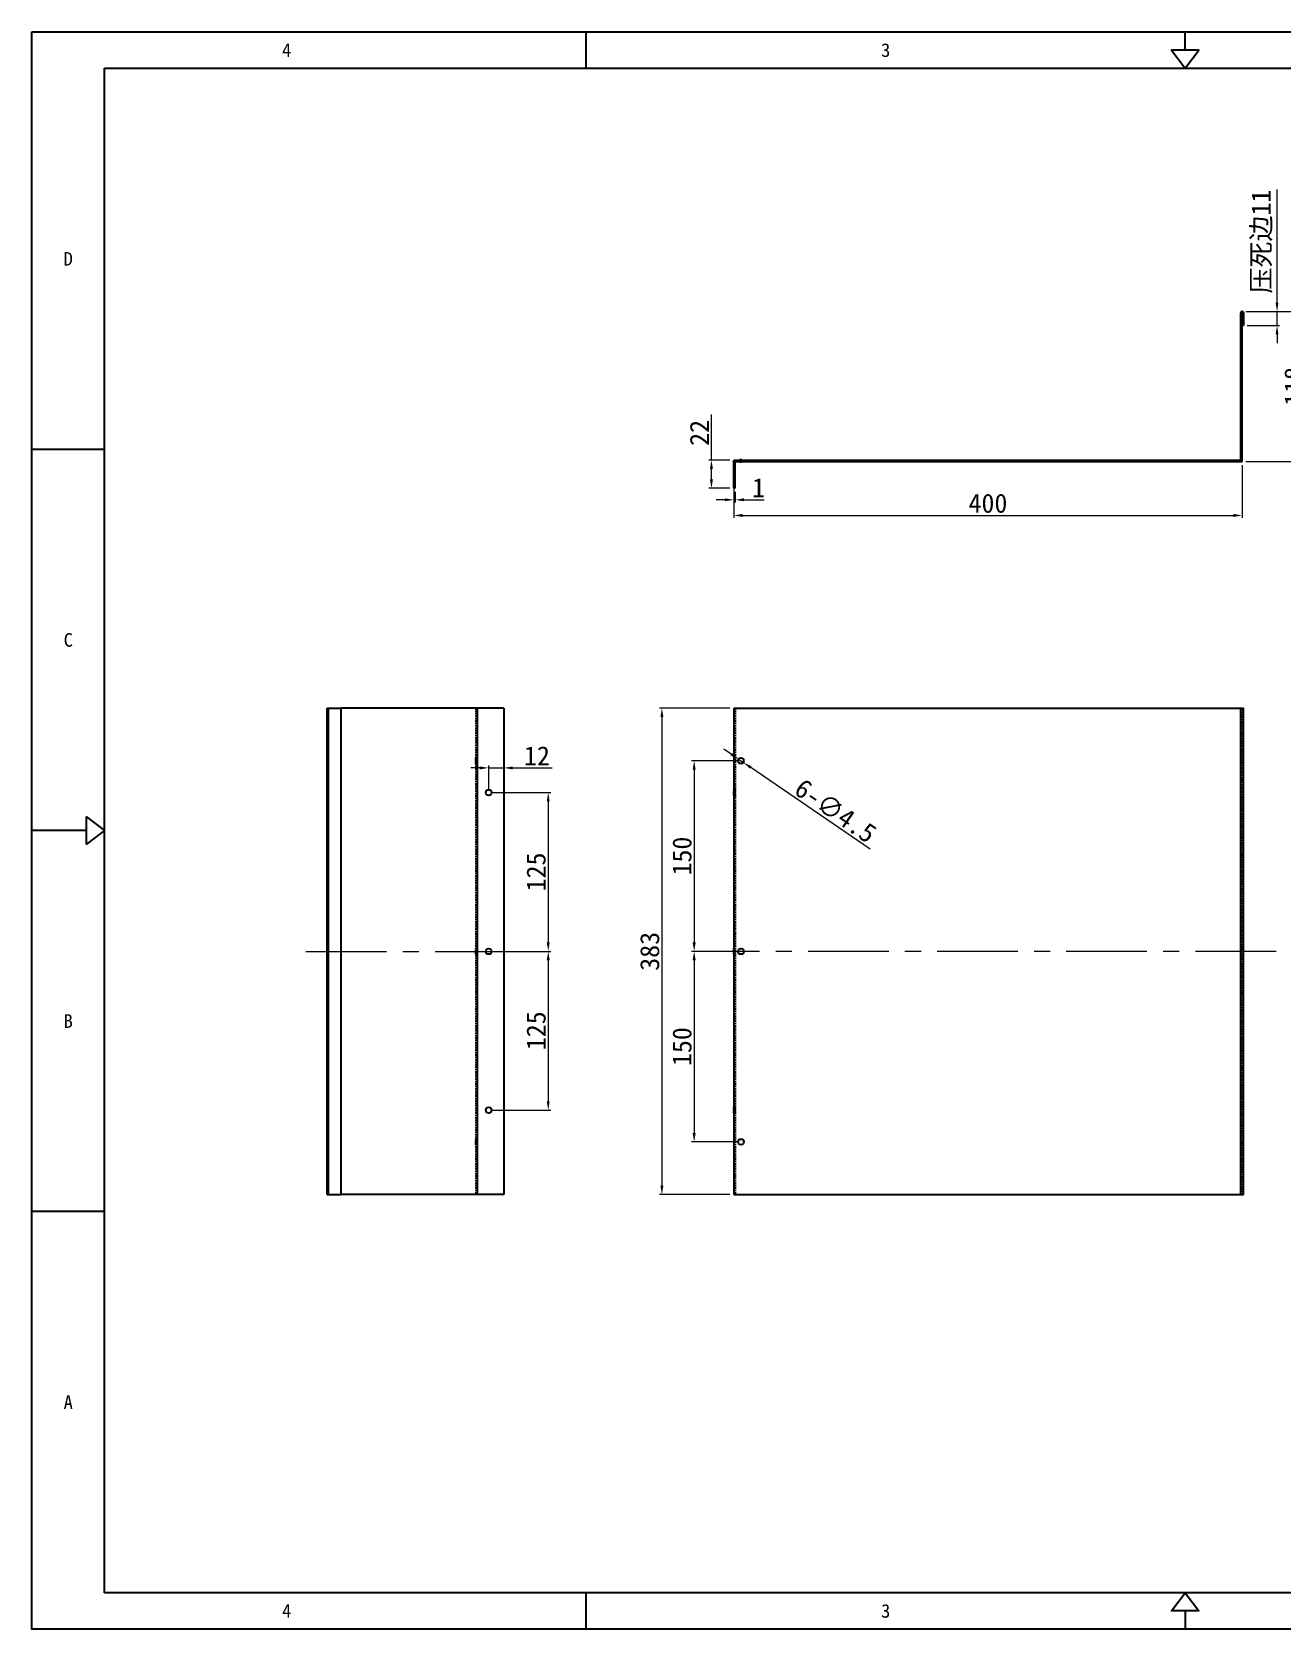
# Model space of a CAD drawing. Header units: millimetres. Extents: x 13106 to 40242, y 18888 to 28426.
# Drawn here: x 37391 to 38375, y 19728 to 20985 of the extents above; entities that cross this region are included whole.
import ezdxf
from ezdxf.enums import TextEntityAlignment as Align

# ---------------------------------------------------------------- set-up
doc = ezdxf.new("R2010")
doc.units = ezdxf.units.MM
doc.header["$PDSIZE"] = -1
doc.linetypes.add('CENTER', pattern=[50.8, 31.75, -6.35, 6.35, -6.35])
doc.linetypes.add('HIDDEN', pattern=[1.905, 1.27, -0.635])
for name, color, linetype in [('02___PRT_ALL_AXES', 7, 'Continuous'), ('DEFAULT_2', 8, 'HIDDEN'), ('print', 30, 'Continuous')]:
    doc.layers.add(name, color=color, linetype=linetype)
doc.layers.add('dim', color=2, linetype='Continuous', lineweight=9)
doc.styles.add('Dartop', font='')
doc.styles.get('Dartop').set_extended_font_data('FangSong_GB2312')
doc.dimstyles.new('3', dxfattribs={"dimtxt": 15, "dimasz": 7, "dimexe": 2, "dimexo": 3, "dimgap": 2, "dimtad": 1, "dimzin": 9, "dimdsep": 46, "dimtxsty": 'Standard', "dimcen": 1, "dimadec": 1, "dimazin": 2, "dimtfac": 0.5, "dimtmove": 0, "dimatfit": 3, "dimfxl": 0, "dimtolj": 1, "dimlwd": 9, "dimlwe": 9, "dimarcsym": 0})

# ---------------------------------------------------------------- blocks, each defined once
blk = doc.blocks.new('*D274')
at = {"layer": 'Defpoints', "color": 0, "lineweight": 9, "transparency": 16777216}
for p in [(37925.5, 20648.1), (37943.1, 20648.1), (37943.1, 20626.1)]:
    blk.add_point(p, dxfattribs=at)
at = {"layer": 'dim', "color": 0, "lineweight": 9, "transparency": 16777216}
for p, q in [((37925.5, 20648.1), (37925.5, 20684.1)), ((37940.1, 20648.1), (37923.5, 20648.1)), ((37925.5, 20633.1), (37925.5, 20641.1)), ((37940.1, 20626.1), (37923.5, 20626.1))]:
    blk.add_line(p, q, dxfattribs=at)
for points in [[(37924.3, 20641.1), (37926.7, 20641.1), (37925.5, 20648.1)], [(37924.3, 20633.1), (37926.7, 20633.1), (37925.5, 20626.1)]]:
    blk.add_solid(points, dxfattribs=at)
at = {"layer": 'dim', "color": 0, "lineweight": 9, "transparency": 16777216, "insert": (37916, 20669.6), "char_height": 15, "attachment_point": 5, "rotation": 90}
blk.add_mtext('\\A1;22', dxfattribs=at)
blk = doc.blocks.new('*D275')
at = {"layer": 'Defpoints', "color": 0, "lineweight": 9, "transparency": 16777216}
for p in [(37943.1, 20648.1), (38343.1, 20647.1), (38343.1, 20604.6)]:
    blk.add_point(p, dxfattribs=at)
at = {"layer": 'dim', "color": 0, "lineweight": 9, "transparency": 16777216}
for p, q in [((37943.1, 20645.1), (37943.1, 20602.6)), ((38343.1, 20644.1), (38343.1, 20602.6)), ((37950.1, 20604.6), (38336.1, 20604.6))]:
    blk.add_line(p, q, dxfattribs=at)
for points in [[(37950.1, 20605.8), (37950.1, 20603.4), (37943.1, 20604.6)], [(38336.1, 20605.8), (38336.1, 20603.4), (38343.1, 20604.6)]]:
    blk.add_solid(points, dxfattribs=at)
at = {"layer": 'dim', "color": 0, "lineweight": 9, "transparency": 16777216, "insert": (38143.1, 20614.1), "char_height": 15, "attachment_point": 5}
blk.add_mtext('\\A1;400', dxfattribs=at)
blk = doc.blocks.new('*D276')
at = {"layer": 'Defpoints', "color": 0, "lineweight": 9, "transparency": 16777216}
for p in [(38343.1, 20765.1), (38393.5, 20765.1), (38343.1, 20647.1)]:
    blk.add_point(p, dxfattribs=at)
at = {"layer": 'dim', "color": 0, "lineweight": 9, "transparency": 16777216}
for p, q in [((38346.1, 20765.1), (38395.5, 20765.1)), ((38393.5, 20654.1), (38393.5, 20758.1)), ((38346.1, 20647.1), (38395.5, 20647.1))]:
    blk.add_line(p, q, dxfattribs=at)
for points in [[(38392.3, 20758.1), (38394.6, 20758.1), (38393.5, 20765.1)], [(38392.3, 20654.1), (38394.6, 20654.1), (38393.5, 20647.1)]]:
    blk.add_solid(points, dxfattribs=at)
at = {"layer": 'dim', "color": 0, "lineweight": 9, "transparency": 16777216, "insert": (38384, 20706.1), "char_height": 15, "attachment_point": 5, "rotation": 90}
blk.add_mtext('\\A1;118', dxfattribs=at)
blk = doc.blocks.new('*D277')
at = {"layer": 'Defpoints', "color": 0, "lineweight": 9, "transparency": 16777216}
for p in [(38343.1, 20765.1), (38370.6, 20765.1), (38344.1, 20754.1)]:
    blk.add_point(p, dxfattribs=at)
at = {"layer": 'dim', "color": 0, "lineweight": 9, "transparency": 16777216}
for p, q in [((38370.6, 20772.1), (38370.6, 20861.2)), ((38346.1, 20765.1), (38372.6, 20765.1)), ((38370.6, 20754.1), (38370.6, 20765.1)), ((38347.1, 20754.1), (38372.6, 20754.1)), ((38370.6, 20747.1), (38370.6, 20740.1))]:
    blk.add_line(p, q, dxfattribs=at)
for points in [[(38369.4, 20772.1), (38371.7, 20772.1), (38370.6, 20765.1)], [(38369.4, 20747.1), (38371.7, 20747.1), (38370.6, 20754.1)]]:
    blk.add_solid(points, dxfattribs=at)
at = {"layer": 'dim', "color": 0, "lineweight": 9, "transparency": 16777216, "insert": (38358.8, 20820.2), "char_height": 15, "attachment_point": 5, "rotation": 90}
blk.add_mtext('\\A1;{\\fSimSun|b0|i0|c134|p2;压死边}11', dxfattribs=at)
blk = doc.blocks.new('*D278')
at = {"layer": 'Defpoints', "color": 0, "lineweight": 9, "transparency": 16777216}
for p in [(37948.7, 20411.5), (37911.9, 20261.5), (37948.7, 20261.5)]:
    blk.add_point(p, dxfattribs=at)
at = {"layer": 'dim', "color": 0, "lineweight": 9, "transparency": 16777216}
for p, q in [((37945.7, 20411.5), (37909.9, 20411.5)), ((37911.9, 20404.5), (37911.9, 20268.5)), ((37945.7, 20261.5), (37909.9, 20261.5))]:
    blk.add_line(p, q, dxfattribs=at)
for points in [[(37910.7, 20404.5), (37913.1, 20404.5), (37911.9, 20411.5)], [(37910.7, 20268.5), (37913.1, 20268.5), (37911.9, 20261.5)]]:
    blk.add_solid(points, dxfattribs=at)
at = {"layer": 'dim', "color": 0, "lineweight": 9, "transparency": 16777216, "insert": (37902.4, 20336.5), "char_height": 15, "attachment_point": 5, "rotation": 90}
blk.add_mtext('\\A1;150', dxfattribs=at)
blk = doc.blocks.new('*D279')
at = {"layer": 'Defpoints', "color": 0, "lineweight": 9, "transparency": 16777216}
for p in [(37948.7, 20261.5), (37911.9, 20111.5), (37948.7, 20111.5)]:
    blk.add_point(p, dxfattribs=at)
at = {"layer": 'dim', "color": 0, "lineweight": 9, "transparency": 16777216}
for p, q in [((37945.7, 20261.5), (37909.9, 20261.5)), ((37911.9, 20254.5), (37911.9, 20118.5)), ((37945.7, 20111.5), (37909.9, 20111.5))]:
    blk.add_line(p, q, dxfattribs=at)
for points in [[(37910.7, 20254.5), (37913.1, 20254.5), (37911.9, 20261.5)], [(37910.7, 20118.5), (37913.1, 20118.5), (37911.9, 20111.5)]]:
    blk.add_solid(points, dxfattribs=at)
at = {"layer": 'dim', "color": 0, "lineweight": 9, "transparency": 16777216, "insert": (37902.4, 20186.5), "char_height": 15, "attachment_point": 5, "rotation": 90}
blk.add_mtext('\\A1;150', dxfattribs=at)
blk = doc.blocks.new('*D280')
at = {"layer": 'Defpoints', "color": 0, "lineweight": 9, "transparency": 16777216}
for p in [(37943.1, 20453), (37886.5, 20070), (37943.1, 20070)]:
    blk.add_point(p, dxfattribs=at)
at = {"layer": 'dim', "color": 0, "lineweight": 9, "transparency": 16777216}
for p, q in [((37940.1, 20453), (37884.5, 20453)), ((37886.5, 20446), (37886.5, 20077)), ((37940.1, 20070), (37884.5, 20070))]:
    blk.add_line(p, q, dxfattribs=at)
for points in [[(37885.4, 20446), (37887.7, 20446), (37886.5, 20453)], [(37885.4, 20077), (37887.7, 20077), (37886.5, 20070)]]:
    blk.add_solid(points, dxfattribs=at)
at = {"layer": 'dim', "color": 0, "lineweight": 9, "transparency": 16777216, "insert": (37877, 20261.5), "char_height": 15, "attachment_point": 5, "rotation": 90}
blk.add_mtext('\\A1;383', dxfattribs=at)
blk = doc.blocks.new('*D281')
at = {"layer": 'Defpoints', "color": 0, "lineweight": 9, "transparency": 16777216}
for p in [(37750.2, 20386.5), (37750.2, 20261.5), (37797.1, 20261.5)]:
    blk.add_point(p, dxfattribs=at)
at = {"layer": 'dim', "color": 0, "lineweight": 9, "transparency": 16777216}
for p, q in [((37753.2, 20386.5), (37799.1, 20386.5)), ((37797.1, 20379.5), (37797.1, 20268.5)), ((37753.2, 20261.5), (37799.1, 20261.5))]:
    blk.add_line(p, q, dxfattribs=at)
for points in [[(37795.9, 20379.5), (37798.2, 20379.5), (37797.1, 20386.5)], [(37795.9, 20268.5), (37798.2, 20268.5), (37797.1, 20261.5)]]:
    blk.add_solid(points, dxfattribs=at)
at = {"layer": 'dim', "color": 0, "lineweight": 9, "transparency": 16777216, "insert": (37787.6, 20324), "char_height": 15, "attachment_point": 5, "rotation": 90}
blk.add_mtext('\\A1;125', dxfattribs=at)
blk = doc.blocks.new('*D282')
at = {"layer": 'Defpoints', "color": 0, "lineweight": 9, "transparency": 16777216}
for p in [(37750.2, 20261.5), (37750.2, 20136.5), (37797.1, 20136.5)]:
    blk.add_point(p, dxfattribs=at)
at = {"layer": 'dim', "color": 0, "lineweight": 9, "transparency": 16777216}
for p, q in [((37753.2, 20261.5), (37799.1, 20261.5)), ((37797.1, 20254.5), (37797.1, 20143.5)), ((37753.2, 20136.5), (37799.1, 20136.5))]:
    blk.add_line(p, q, dxfattribs=at)
for points in [[(37795.9, 20254.5), (37798.2, 20254.5), (37797.1, 20261.5)], [(37795.9, 20143.5), (37798.2, 20143.5), (37797.1, 20136.5)]]:
    blk.add_solid(points, dxfattribs=at)
at = {"layer": 'dim', "color": 0, "lineweight": 9, "transparency": 16777216, "insert": (37787.6, 20199), "char_height": 15, "attachment_point": 5, "rotation": 90}
blk.add_mtext('\\A1;125', dxfattribs=at)
blk = doc.blocks.new('*D283')
at = {"layer": 'Defpoints', "color": 0, "lineweight": 9, "transparency": 16777216}
for p in [(37762.2, 20405.9), (37750.2, 20386.5), (37762.2, 20386.5)]:
    blk.add_point(p, dxfattribs=at)
at = {"layer": 'dim', "color": 0, "lineweight": 9, "transparency": 16777216}
for p, q in [((37743.2, 20405.9), (37736.2, 20405.9)), ((37750.2, 20389.5), (37750.2, 20407.9)), ((37750.2, 20405.9), (37762.2, 20405.9)), ((37762.2, 20389.5), (37762.2, 20407.9)), ((37769.2, 20405.9), (37800.2, 20405.9))]:
    blk.add_line(p, q, dxfattribs=at)
for points in [[(37743.2, 20407), (37743.2, 20404.7), (37750.2, 20405.9)], [(37769.2, 20407), (37769.2, 20404.7), (37762.2, 20405.9)]]:
    blk.add_solid(points, dxfattribs=at)
at = {"layer": 'dim', "color": 0, "lineweight": 9, "transparency": 16777216, "insert": (37788.2, 20415.4), "char_height": 15, "attachment_point": 5}
blk.add_mtext('\\A1;12', dxfattribs=at)
blk = doc.blocks.new('*D284')
at = {"layer": 'Defpoints', "color": 0, "lineweight": 9, "transparency": 16777216}
for p in [(37946.9, 20412.7), (37950.6, 20410.2)]:
    blk.add_point(p, dxfattribs=at)
at = {"layer": 'dim', "color": 0, "lineweight": 9, "transparency": 16777216}
for p, q in [((37941.1, 20416.7), (37935.3, 20420.6)), ((37946.9, 20412.7), (37950.6, 20410.2)), ((38050.5, 20341.9), (37956.4, 20406.3))]:
    blk.add_line(p, q, dxfattribs=at)
for points in [[(37941.8, 20417.7), (37940.4, 20415.7), (37946.9, 20412.7)], [(37957, 20407.2), (37955.7, 20405.3), (37950.6, 20410.2)]]:
    blk.add_solid(points, dxfattribs=at)
at = {"layer": 'dim', "color": 0, "lineweight": 9, "transparency": 16777216, "insert": (38023.2, 20372.1), "char_height": 15, "attachment_point": 5, "rotation": 325.652}
blk.add_mtext('\\A1;6-∅4.5', dxfattribs=at)
blk = doc.blocks.new('*D295')
at = {"layer": 'Defpoints', "color": 0, "lineweight": 9, "transparency": 16777216}
for p in [(37943.1, 20626.1), (37944.1, 20626.1), (37944.1, 20616.9)]:
    blk.add_point(p, dxfattribs=at)
at = {"layer": 'dim', "color": 0, "lineweight": 9, "transparency": 16777216}
for p, q in [((37936.1, 20616.9), (37929.1, 20616.9)), ((37943.1, 20623.1), (37943.1, 20614.9)), ((37943.1, 20616.9), (37944.1, 20616.9)), ((37944.1, 20623.1), (37944.1, 20614.9)), ((37951.1, 20616.9), (37967.1, 20616.9))]:
    blk.add_line(p, q, dxfattribs=at)
for points in [[(37936.1, 20618.1), (37936.1, 20615.8), (37943.1, 20616.9)], [(37951.1, 20618.1), (37951.1, 20615.8), (37944.1, 20616.9)]]:
    blk.add_solid(points, dxfattribs=at)
at = {"layer": 'dim', "color": 0, "lineweight": 9, "transparency": 16777216, "insert": (37962.6, 20626.4), "char_height": 15, "attachment_point": 5}
blk.add_mtext('\\A1;1', dxfattribs=at)

msp = doc.modelspace()

# ---------------------------------------------------------------- linework, layer by layer
at = {"color": 0}
for p, q in [((37826.92, 20956.612), (37826.92, 20985.184)), ((38298.344, 20970.898), (38298.344, 20985.184)), ((37447.938, 19756.625), (37447.938, 20956.612)), ((37447.938, 20956.612), (39148.749, 20956.612)), ((37447.938, 20656.616), (37390.796, 20656.616)), ((37433.652, 20356.619), (37390.796, 20356.619)), ((37447.938, 20056.622), (37390.796, 20056.622)), ((39148.749, 19756.625), (37447.938, 19756.625)), ((37826.92, 19728.054), (37826.92, 19756.625)), ((38298.344, 19742.34), (38298.344, 19728.054))]:
    msp.add_line(p, q, dxfattribs=at)
at = {"color": 7, "linetype": 'Continuous'}
for p, q in [((38342.144, 20764.149), (38344.144, 20764.149)), ((38342.144, 20648.149), (38342.144, 20764.149)), ((38344.144, 20764.149), (38344.144, 20754.149)), ((38344.144, 20754.149), (38343.144, 20754.149)), ((37943.144, 20626.149), (37943.144, 20648.149)), ((37944.144, 20647.149), (37943.144, 20648.149)), ((37943.144, 20648.149), (38342.144, 20648.149)), ((38343.144, 20647.149), (38342.144, 20648.149)), ((37944.144, 20626.149), (37943.144, 20626.149)), ((37623.196, 20069.98), (37623.196, 20452.98)), ((37623.196, 20452.98), (37634.196, 20452.98)), ((37624.196, 20069.98), (37624.196, 20452.98)), ((37634.196, 20069.98), (37634.196, 20452.98)), ((37943.144, 20452.98), (37943.144, 20069.98)), ((37943.144, 20452.98), (38344.144, 20452.98)), ((38342.144, 20069.98), (38342.144, 20452.98)), ((38344.144, 20069.98), (38344.144, 20452.98)), ((37623.196, 20069.98), (37634.196, 20069.98)), ((37943.144, 20069.98), (38344.144, 20069.98))]:
    msp.add_line(p, q, dxfattribs=at)
at = {"color": 3, "linetype": 'Continuous'}
for p, q in [((38343.144, 20647.149), (38343.144, 20764.149)), ((37944.144, 20626.149), (37944.144, 20647.149)), ((37944.144, 20647.149), (38343.144, 20647.149)), ((37762.196, 20452.98), (37634.196, 20452.98)), ((37741.196, 20452.98), (37741.196, 20069.98)), ((37762.196, 20452.98), (37762.196, 20069.98)), ((37762.196, 20069.98), (37634.196, 20069.98))]:
    msp.add_line(p, q, dxfattribs=at)
at = {"color": 0}
for points in [[(38298.344, 20956.612), (38309.058, 20970.898), (38287.629, 20970.898), (38298.344, 20956.612)], [(37447.938, 20356.619), (37433.652, 20345.905), (37433.652, 20367.333), (37447.938, 20356.619)], [(38298.344, 19756.625), (38309.058, 19742.34), (38287.629, 19742.34), (38298.344, 19756.625)]]:
    msp.add_lwpolyline(points, close=True, dxfattribs=at)
at = {"color": 7, "linetype": 'Continuous'}
msp.add_arc((38343.144, 20764.149), 1, 0, 180, dxfattribs=at)
at = {"layer": '02___PRT_ALL_AXES', "color": 8, "linetype": 'HIDDEN'}
for p, q in [((37946.494, 20648.149), (37946.494, 20647.149)), ((37946.494, 20648.149), (37950.994, 20648.149)), ((37946.494, 20647.149), (37950.994, 20647.149)), ((37950.994, 20648.149), (37950.994, 20647.149)), ((37943.144, 20635.899), (37943.144, 20640.399)), ((37944.144, 20640.399), (37943.144, 20640.399)), ((37944.144, 20635.899), (37943.144, 20635.899)), ((37944.144, 20635.899), (37944.144, 20640.399)), ((37740.196, 20409.23), (37740.196, 20413.73)), ((37741.196, 20413.73), (37740.196, 20413.73)), ((37741.196, 20409.23), (37740.196, 20409.23)), ((37741.196, 20409.23), (37741.196, 20413.73)), ((37943.144, 20384.23), (37943.144, 20388.73)), ((37943.144, 20388.73), (37944.144, 20388.73)), ((37944.144, 20386.48), (37943.144, 20386.48)), ((37943.144, 20384.23), (37944.144, 20384.23)), ((37944.144, 20384.23), (37944.144, 20388.73)), ((37741.196, 20263.73), (37740.196, 20263.73)), ((37740.196, 20259.23), (37740.196, 20263.73)), ((37741.196, 20259.23), (37740.196, 20259.23)), ((37741.196, 20259.23), (37741.196, 20263.73)), ((37943.144, 20259.23), (37943.144, 20263.73)), ((37943.144, 20263.73), (37944.144, 20263.73)), ((37944.144, 20261.48), (37943.144, 20261.48)), ((37943.144, 20259.23), (37944.144, 20259.23)), ((37944.144, 20259.23), (37944.144, 20263.73)), ((37943.144, 20134.23), (37943.144, 20138.73)), ((37943.144, 20138.73), (37944.144, 20138.73)), ((37944.144, 20136.48), (37943.144, 20136.48)), ((37943.144, 20134.23), (37944.144, 20134.23)), ((37944.144, 20134.23), (37944.144, 20138.73)), ((37741.196, 20113.73), (37740.196, 20113.73)), ((37740.196, 20109.23), (37740.196, 20113.73)), ((37741.196, 20109.23), (37740.196, 20109.23)), ((37741.196, 20109.23), (37741.196, 20113.73))]:
    msp.add_line(p, q, dxfattribs=at)
at = {"layer": '02___PRT_ALL_AXES', "color": 2, "linetype": 'CENTER', "ltscale": 0.05}
msp.add_line((37948.744, 20646.142), (37948.744, 20649.294), dxfattribs=at)
at = {"layer": '02___PRT_ALL_AXES', "color": 7, "linetype": 'Continuous'}
for centre in [(37948.744, 20411.48), (37948.744, 20261.48), (37948.744, 20111.48)]:
    msp.add_circle(centre, 2.25, dxfattribs=at)
at = {"layer": '02___PRT_ALL_AXES', "color": 3, "linetype": 'Continuous'}
for centre in [(37750.196, 20386.48), (37750.196, 20261.48), (37750.196, 20136.48)]:
    msp.add_circle(centre, 2.25, dxfattribs=at)
at = {"layer": 'DEFAULT_2', "color": 8, "linetype": 'HIDDEN'}
for p, q in [((37740.196, 20452.98), (37740.196, 20069.98)), ((37944.144, 20452.98), (37944.144, 20069.98)), ((38343.144, 20069.98), (38343.144, 20452.98))]:
    msp.add_line(p, q, dxfattribs=at)
at = {"layer": 'dim', "linetype": 'CENTER', "lineweight": 9, "ltscale": 2}
for p, q in [((37606.367, 20261.48), (37771.891, 20261.48)), ((38369.834, 20261.48), (37933.645, 20261.48))]:
    msp.add_line(p, q, dxfattribs=at)
at = {"layer": 'print'}
msp.add_lwpolyline([(37390.796, 20985.184), (39205.891, 20985.184), (39205.891, 19728.054), (37390.796, 19728.054)], close=True, dxfattribs=at)

# ---------------------------------------------------------------- texts
at = {"color": 0, "style": 'Dartop'}
for s, p in [('4', (37591.208, 20970.898)), ('3', (38062.632, 20970.898)), ('D', (37419.367, 20806.614)), ('C', (37419.367, 20506.617)), ('B', (37419.367, 20206.62)), ('A', (37419.367, 19906.623)), ('4', (37591.208, 19742.34)), ('3', (38062.632, 19742.34))]:
    msp.add_text(s, height=10.714, dxfattribs=at).set_placement(p, align=Align.MIDDLE_CENTER)

# ---------------------------------------------------------------- dimensions: what is measured, and where the dimension line sits
at = {"layer": 'dim', "lineweight": 9}
dim = msp.add_linear_dim(base=(38370.58, 20765.149), p1=(38344.144, 20754.149), p2=(38343.144, 20765.149), angle=90, text='{\\fSimSun|b0|i0|c134|p2;压死边}<>', dimstyle='3', dxfattribs=at)
dim.commit()
dim.dimension.update_dxf_attribs({"geometry": '*D277', "text_midpoint": (38358.83, 20820.191)})
for base, p1, p2, picture, middle in [((38393.462, 20765.149), (38343.144, 20647.149), (38343.144, 20765.149), '*D276', (38383.962, 20706.149)), ((37925.506, 20648.149), (37943.144, 20626.149), (37943.144, 20648.149), '*D274', (37916.006, 20669.649)), ((37886.536, 20069.98), (37943.144, 20452.98), (37943.144, 20069.98), '*D280', (37877.036, 20261.48)), ((37911.901, 20261.48), (37948.744, 20411.48), (37948.744, 20261.48), '*D278', (37902.401, 20336.48)), ((37797.07, 20261.48), (37750.196, 20386.48), (37750.196, 20261.48), '*D281', (37787.57, 20323.98)), ((37797.07, 20136.48), (37750.196, 20261.48), (37750.196, 20136.48), '*D282', (37787.57, 20198.98)), ((37911.901, 20111.48), (37948.744, 20261.48), (37948.744, 20111.48), '*D279', (37902.401, 20186.48))]:
    dim = msp.add_linear_dim(base=base, p1=p1, p2=p2, angle=90, dimstyle='3', dxfattribs=at)
    dim.commit()
    dim.dimension.update_dxf_attribs({"geometry": picture, "text_midpoint": middle})
for base, p1, p2, picture, middle in [((38343.144, 20604.595), (37943.144, 20648.149), (38343.144, 20647.149), '*D275', (38143.144, 20614.095)), ((37944.144, 20616.938), (37943.144, 20626.149), (37944.144, 20626.149), '*D295', (37962.644, 20626.438)), ((37762.196, 20405.854), (37750.196, 20386.48), (37762.196, 20386.48), '*D283', (37788.196, 20415.354))]:
    dim = msp.add_linear_dim(base=base, p1=p1, p2=p2, dimstyle='3', dxfattribs=at)
    dim.commit()
    dim.dimension.update_dxf_attribs({"geometry": picture, "text_midpoint": middle})
dim = msp.add_diameter_dim_2p(p1=(37946.886, 20412.749), p2=(37950.602, 20410.21), text='6-<>', dimstyle='3', dxfattribs=at)
dim.commit()
dim.dimension.update_dxf_attribs({"geometry": '*D284', "text_midpoint": (38017.881, 20364.233), "dimtype": 163})

doc.saveas('drawing.dxf')
